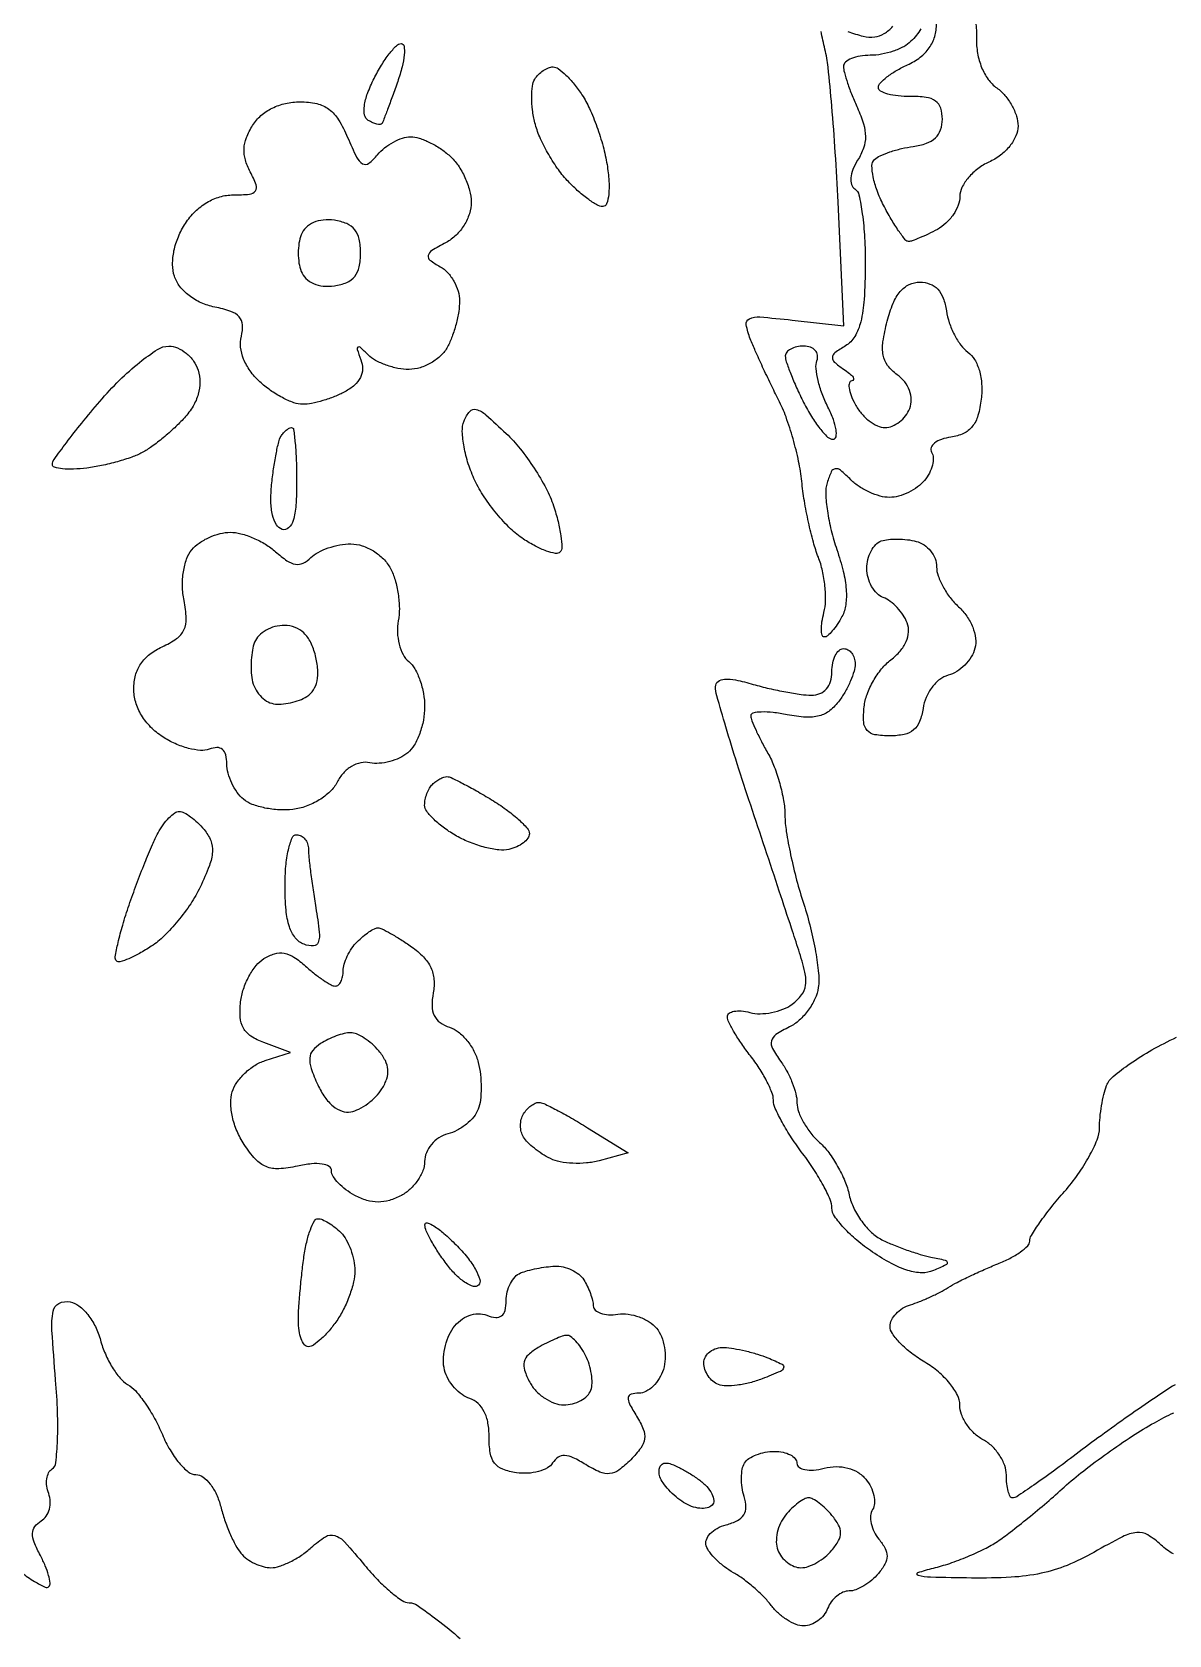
# Model space of a CAD drawing. Extents: x 0 to 102, y 0 to 135.
# Drawn here: x 14.57 to 22.84, y 25.4 to 37.05 of the extents above; entities that cross this region are included whole.
import ezdxf

# ---------------------------------------------------------------- set-up
doc = ezdxf.new("R2010")
doc.units = 0
doc.header["$MEASUREMENT"] = 0

msp = doc.modelspace()

# ---------------------------------------------------------------- linework, layer by layer
for points in [[(21.035579, 37.078699, -0.031128), (21.002732, 37.030961, -0.030136), (20.96388, 36.98712, -0.075503), (20.911, 36.948184, -0.038434), (20.835024, 36.915421, -0.037078), (20.749729, 36.89308, -0.045545), (20.66778, 36.8856, 0.039539), (20.593273, 36.879699, 0.058748), (20.530358, 36.861918, 0.077261), (20.48753, 36.835836, 0.220883), (20.4732, 36.804981, 0.067481), (20.479243, 36.760412, 0.013243), (20.502879, 36.682905, 0.013828), (20.535557, 36.593421, 0.012434), (20.574236, 36.502612, -0.0318), (20.618582, 36.386193, -0.07409), (20.632718, 36.29419, -0.085849), (20.618661, 36.210658, -0.055116), (20.575968, 36.121854, 0.042304), (20.541547, 36.054706, 0.072361), (20.526322, 35.993722, 0.100066), (20.531137, 35.94538, 0.181577), (20.555109, 35.914363, -0.205648), (20.585797, 35.870604, -0.017357), (20.609801, 35.73179, -0.020803), (20.626357, 35.557892, -0.014527), (20.631138, 35.360918, -0.013708), (20.623087, 35.110945, -0.044982), (20.598502, 34.947737, -0.072838), (20.554937, 34.840179, -0.12741), (20.487511, 34.772525, 0.023514), (20.41112, 34.722404, 0.217926), (20.392177, 34.688852, 0.242333), (20.406164, 34.654889, 0.028823), (20.4732, 34.604243, -0.023104), (20.517644, 34.571457, -0.069353), (20.54331, 34.543936, -0.23764), (20.545789, 34.527014, -0.317599), (20.533673, 34.518095, 0.332721), (20.515666, 34.504065, 0.102121), (20.51336, 34.467478, 0.05833), (20.527784, 34.412616, 0.02945), (20.5578, 34.3476, 0.05307), (20.601832, 34.282883, 0.051385), (20.658936, 34.228102, 0.055711), (20.719856, 34.190697, 0.110281), (20.774932, 34.1784, 0.098078), (20.827311, 34.188774, 0.066864), (20.880011, 34.219271, 0.064021), (20.925032, 34.264344, 0.072762), (20.954901, 34.317534, 0.096238), (20.966147, 34.381316, 0.085433), (20.95355, 34.447596, 0.079044), (20.918076, 34.510128, 0.066507), (20.863037, 34.562881, -0.071921), (20.79424, 34.630256, -0.118032), (20.761369, 34.704409, -0.084855), (20.760092, 34.802749, -0.02431), (20.791219, 34.952497, -0.032851), (20.834026, 35.082006, -0.078183), (20.886094, 35.168681, -0.1081), (20.950194, 35.218268, -0.111222), (21.028478, 35.2359, -0.090915), (21.10187, 35.222444, -0.115527), (21.158834, 35.184081, -0.099141), (21.198657, 35.11919, -0.053209), (21.221671, 35.027715, 0.04648), (21.242194, 34.941255, 0.037865), (21.279408, 34.853634, 0.039267), (21.326576, 34.777698, 0.076425), (21.376979, 34.727443, -0.102691), (21.426486, 34.67265, -0.063103), (21.460809, 34.592378, -0.055002), (21.477492, 34.494081, -0.042912), (21.474508, 34.385728, -0.041038), (21.450789, 34.265858, -0.098862), (21.409657, 34.18577, -0.117465), (21.34605, 34.135851, -0.07276), (21.254495, 34.108902, 0.044681), (21.184716, 34.09254, 0.085532), (21.134108, 34.06553, 0.14096), (21.110309, 34.032876, 0.229746), (21.113729, 33.999446, -0.134231), (21.12568, 33.958908, -0.066349), (21.119599, 33.905163, -0.058547), (21.09765, 33.847224, -0.05346), (21.062324, 33.793994, -0.062897), (21.011954, 33.746838, -0.044236), (20.945231, 33.706988, -0.044551), (20.873279, 33.679828, -0.06808), (20.807284, 33.6708, -0.067664), (20.739517, 33.680013, -0.039046), (20.662017, 33.708153, -0.038257), (20.587231, 33.749284, -0.05157), (20.527326, 33.797959, 0.019121), (20.452068, 33.867672, 0.210609), (20.413627, 33.879301, 0.263602), (20.384405, 33.857687, 0.029074), (20.353932, 33.776809, 0.08732), (20.343722, 33.697482, 0.024591), (20.355647, 33.57282, 0.023994), (20.383317, 33.430872, 0.023223), (20.424696, 33.290643, -0.023103), (20.471128, 33.133429, -0.041046), (20.492486, 33.000177, -0.051224), (20.489684, 32.890196, -0.091142), (20.462171, 32.804193, -0.023948), (20.42812, 32.747295, -0.031677), (20.391558, 32.699249, -0.032879), (20.357394, 32.664685, -0.183387), (20.333456, 32.6556, -0.343031), (20.317728, 32.66783, -0.058711), (20.312411, 32.70797, -0.043087), (20.316544, 32.765518, -0.024492), (20.330887, 32.833879, 0.059181), (20.342562, 32.918216, 0.029998), (20.3382, 33.025463, 0.029309), (20.320278, 33.137062, 0.038528), (20.290313, 33.235729, -0.026877), (20.254462, 33.344597, -0.012255), (20.218869, 33.490123, -0.012095), (20.188764, 33.645672, -0.016285), (20.169543, 33.787801, 0.02649), (20.146913, 33.932794, 0.017275), (20.106257, 34.097267, 0.017384), (20.055328, 34.255361, 0.031485), (20.00125, 34.380001, -0.005241), (19.944467, 34.494086, -0.004116), (19.885235, 34.618892, -0.004162), (19.832077, 34.735862, -0.010212), (19.795482, 34.822946, -0.050306), (19.766129, 34.926245, -0.343709), (19.789244, 34.970024, -0.12716), (19.864473, 34.982933, -0.007303), (20.099762, 34.959887), (20.475093, 34.917582), (20.43332, 35.81754, 0.004408), (20.41342, 36.177691, 0.005317), (20.388152, 36.515554, 0.004562), (20.361284, 36.799307, 0.035608), (20.338216, 36.929989, -0.0166), (20.310238, 37.059531, -0.280091)], [(20.504924, 37.058821, 0.032804), (20.61702, 37.024423, 0.086849), (20.700446, 37.019505, 0.109991), (20.768582, 37.043108, 0.074148), (20.831732, 37.096363, -0.025693)], [(21.43427, 37.126091, -0.036673), (21.439928, 37.010177, 0.049115), (21.448055, 36.89998, 0.054161), (21.477601, 36.797224, 0.058569), (21.525508, 36.710605, 0.081849), (21.587978, 36.648153, -0.06235), (21.646987, 36.59357, -0.047893), (21.696897, 36.521253, -0.048991), (21.730896, 36.443131, -0.078302), (21.7422, 36.371389, -0.10436), (21.726947, 36.299106, -0.065626), (21.681876, 36.225095, -0.059879), (21.613818, 36.158688, -0.056555), (21.5307, 36.108807, 0.054991), (21.449811, 36.060605, 0.054906), (21.381328, 35.995909, 0.060164), (21.334666, 35.925297, 0.116462), (21.3192, 35.859797, -0.092228), (21.307131, 35.794923, -0.057595), (21.271131, 35.726267, -0.055246), (21.218145, 35.664418, -0.065253), (21.155562, 35.619577, -0.010662), (21.089559, 35.586043, -0.013128), (21.026571, 35.557726, -0.011563), (20.972895, 35.536714, -0.087723), (20.946234, 35.532, -0.23112), (20.922124, 35.543773, -0.014487), (20.873936, 35.609409, -0.018992), (20.819803, 35.694548, -0.012779), (20.764273, 35.795521, -0.029679), (20.717264, 35.901382, -0.040769), (20.688784, 36.001524, -0.046456), (20.680355, 36.083284, -0.207005), (20.698651, 36.126757, -0.084051), (20.73988, 36.154752, -0.025189), (20.810675, 36.182898, -0.024475), (20.894649, 36.206965, -0.024278), (20.9808, 36.222786, 0.051166), (21.075758, 36.245554, 0.103783), (21.141173, 36.285157, 0.120754), (21.179099, 36.343141, 0.084926), (21.1923, 36.4203, 0.077222), (21.179679, 36.50153, 0.162191), (21.142486, 36.552557, 0.123012), (21.07377, 36.579571, 0.036041), (20.95965, 36.586165, -0.02791), (20.870505, 36.589864, -0.044082), (20.795341, 36.603961, -0.055103), (20.742657, 36.625223, -0.275981), (20.727, 36.651429, -0.193781), (20.740108, 36.683979, -0.035703), (20.789128, 36.728184, -0.033684), (20.857511, 36.774474, -0.025054), (20.9385, 36.816393, 0.054836), (21.030715, 36.871305, 0.077867), (21.096951, 36.939787, 0.082654), (21.136447, 37.021891, 0.070979), (21.15, 37.116883, -0.039948)], [(22.883709, 27.218351, 0.009842), (22.738262, 27.123865, 0.004189), (22.54712, 26.991924, 0.004143), (22.345491, 26.847725, 0.005425), (22.163791, 26.71245, -0.004835), (22.000892, 26.590873, -0.007285), (21.856401, 26.488392, -0.003388), (21.732229, 26.404248, -0.14827), (21.702389, 26.3952, -0.285859), (21.685087, 26.405972, -0.048504), (21.670757, 26.444028, -0.040365), (21.660846, 26.497726, -0.025462), (21.6576, 26.561423, 0.088264), (21.645094, 26.631717, 0.057686), (21.607898, 26.705419, 0.055927), (21.553111, 26.771212, 0.06843), (21.4884, 26.8182, -0.066624), (21.42369, 26.864833, -0.055555), (21.368902, 26.929576, -0.057651), (21.331692, 27.001732, -0.090484), (21.3192, 27.070194, 0.121036), (21.301277, 27.14315, 0.050567), (21.245159, 27.228274, 0.045756), (21.16314, 27.311959, 0.042636), (21.0654, 27.381557, -0.030093), (20.968252, 27.44713, -0.036501), (20.886154, 27.52014, -0.039598), (20.828307, 27.589971, -0.154371), (20.8116, 27.642796, -0.118362), (20.822638, 27.688769, -0.071273), (20.85509, 27.73485, -0.064893), (20.903048, 27.774057, -0.064093), (20.95965, 27.799859, 0.01995), (21.02555, 27.823141, 0.012154), (21.101487, 27.855586, 0.012174), (21.175315, 27.891473, 0.021028), (21.2346, 27.925326, -0.021074), (21.299276, 27.96225, -0.007959), (21.392564, 28.00855, -0.007867), (21.495776, 28.055766, -0.009506), (21.59415, 28.096698, 0.025521), (21.683242, 28.137161, 0.034924), (21.758459, 28.182984, 0.037532), (21.812292, 28.227597, 0.203687), (21.8268, 28.261732, -0.140901), (21.839124, 28.304598, -0.012744), (21.901354, 28.398469, -0.015747), (21.983392, 28.508108, -0.011665), (22.0806, 28.624175, 0.026679), (22.177736, 28.747493, 0.027727), (22.259846, 28.878927, 0.028815), (22.317597, 28.999914, 0.097238), (22.3344, 29.085499, -0.024974), (22.338193, 29.161381, -0.016963), (22.349733, 29.247116, -0.017122), (22.366567, 29.329331, -0.032562), (22.386597, 29.393784, -0.128613), (22.43359, 29.459301, -0.021788), (22.557236, 29.553136, -0.022558), (22.716012, 29.652791, -0.018381), (22.894197, 29.745247, 0.015072)], [(14.496763, 25.851438, 0.023699), (14.59069, 25.788123, 0.020211), (14.667768, 25.745482, 0.323167), (14.695577, 25.749977, 0.232118), (14.704526, 25.776168, 0.034944), (14.69336, 25.832181, 0.033185), (14.66949, 25.901198, 0.023021), (14.63392, 25.975713, -0.026271), (14.588363, 26.072767, -0.102357), (14.5764, 26.13765, -0.157879), (14.593334, 26.186319, -0.092563), (14.639393, 26.228221, 0.105685), (14.675894, 26.263203, 0.081784), (14.699056, 26.31333, 0.077905), (14.705624, 26.370625, 0.081443), (14.694122, 26.426252, -0.058466), (14.680294, 26.480497, -0.06774), (14.680425, 26.533759, -0.078693), (14.693855, 26.577984, -0.142288), (14.719017, 26.605845, 0.234826), (14.746765, 26.650506, 0.013754), (14.757817, 26.814915, 0.018465), (14.758367, 27.018817, 0.012353), (14.744622, 27.251761, -0.00516), (14.718097, 27.612887, -0.061323), (14.726422, 27.752664, -0.234011), (14.769025, 27.809677, -0.166424), (14.849366, 27.820957, -0.118248), (14.914365, 27.791481, -0.059565), (14.978746, 27.727775, -0.053385), (15.033721, 27.641057, -0.049296), (15.070856, 27.542348, 0.037242), (15.105959, 27.441759, 0.034894), (15.156238, 27.345177, 0.036827), (15.213223, 27.265918, 0.091155), (15.268101, 27.22044, -0.086763), (15.32662, 27.172797, -0.027185), (15.396193, 27.083163, -0.026248), (15.464361, 26.972774, -0.026243), (15.520594, 26.855843, 0.033249), (15.576179, 26.744284, 0.042007), (15.642447, 26.650011, 0.047422), (15.709176, 26.584082, 0.172839), (15.764412, 26.5644, -0.161503), (15.815406, 26.547487, -0.067597), (15.867724, 26.496198, -0.057117), (15.913407, 26.421053, -0.046586), (15.94473, 26.332223, 0.021723), (15.973512, 26.235542, 0.018903), (16.011781, 26.137045, 0.019323), (16.053253, 26.050538, 0.05181), (16.09116, 25.993823, 0.062602), (16.13454, 25.953164, 0.044208), (16.191911, 25.918803, 0.04456), (16.25372, 25.895382, 0.068393), (16.310347, 25.8876, 0.082368), (16.372002, 25.897826, 0.033799), (16.450467, 25.930659, 0.03229), (16.531705, 25.978087, 0.035659), (16.603352, 26.034185, -0.041403), (16.706443, 26.113013, -0.225827), (16.774244, 26.12159, -0.130694), (16.846083, 26.0747, -0.011173), (16.990713, 25.906522, 0.020082), (17.084273, 25.80157, 0.025585), (17.179016, 25.713059, 0.025054), (17.263471, 25.648836, 0.153117), (17.315242, 25.633037, -0.156024), (17.374319, 25.614642, -0.010654), (17.517671, 25.509524, -0.014416), (17.685251, 25.373215, -0.010283)], [(22.871924, 25.987794, -0.066548), (22.782465, 26.052548, 0.054772), (22.685477, 26.126281, 0.16362), (22.605136, 26.143927, 0.092209), (22.502924, 26.113198, 0.010903), (22.293636, 25.999473, -0.033499), (22.098447, 25.904563, -0.044704), (21.910044, 25.847053, -0.038189), (21.692659, 25.818506, -0.017034), (21.4038, 25.812679, -0.002982), (21.106366, 25.818586, -0.057558), (21.0151, 25.831523, -0.738147), (21.014221, 25.851838, -0.027266), (21.126731, 25.885141, 0.023905), (21.245249, 25.919359, 0.016479), (21.375956, 25.96883, 0.01665), (21.498794, 26.02488, 0.032327), (21.592031, 26.079011, 0.016754), (21.686056, 26.146726, 0.006157), (21.814334, 26.248347, 0.006095), (21.951851, 26.362882, 0.007278), (22.078531, 26.474261, -0.018328), (22.21714, 26.5908, -0.010517), (22.392129, 26.721477, -0.010497), (22.573763, 26.84558, -0.017189), (22.733206, 26.942031, -0.017533), (22.874369, 27.014555, -0.028191)]]:
    msp.add_lwpolyline(points, format="xyb")
for points in [[(17.257248, 36.9702, -0.378973), (17.278128, 36.95172, -0.053752), (17.279025, 36.889433, -0.039544), (17.263608, 36.800711, -0.021777), (17.231603, 36.69525, -0.002045), (17.193304, 36.587761, -0.00289), (17.15825, 36.492365, -0.001666), (17.127956, 36.41219, -0.040539), (17.11768, 36.390679, -0.252133), (17.105133, 36.382983, -0.067751), (17.081027, 36.384894, -0.051625), (17.050278, 36.395, -0.033227), (17.017088, 36.412582, -0.212557), (16.990847, 36.451076, -0.079993), (16.989525, 36.51776, -0.054529), (17.012402, 36.60781, -0.026258), (17.059956, 36.717153, -0.020968), (17.11349, 36.814068, -0.028913), (17.169983, 36.895868, -0.028725), (17.222292, 36.95555, -0.201074)], [(18.361243, 36.801, -0.160466), (18.399596, 36.788366, -0.032516), (18.455073, 36.7415, -0.031248), (18.51511, 36.675995, -0.024842), (18.571616, 36.598448, -0.039344), (18.626069, 36.499103, -0.019525), (18.679889, 36.365788, -0.019248), (18.725196, 36.22246, -0.026705), (18.753836, 36.090848, -0.02343), (18.767477, 35.971733, -0.042478), (18.765739, 35.87374, -0.057031), (18.750859, 35.806112, -0.320405), (18.722416, 35.7858, -0.134124), (18.680268, 35.797313, -0.025311), (18.613073, 35.841715, -0.025423), (18.537777, 35.903276, -0.020908), (18.463818, 35.97615, -0.036129), (18.391639, 36.065637, -0.024002), (18.321728, 36.177513, -0.024188), (18.264048, 36.293301, -0.04267), (18.229607, 36.394342, -0.029045), (18.212041, 36.488128, -0.030772), (18.20591, 36.581519, -0.032348), (18.210793, 36.661932, -0.107476), (18.228328, 36.711592, -0.05649), (18.255225, 36.745792, -0.049878), (18.290166, 36.774736, -0.052731), (18.327469, 36.79448, -0.095646)], [(16.521434, 36.5472, -0.054332), (16.643567, 36.533889, -0.10642), (16.732117, 36.493369, -0.095441), (16.802162, 36.416547, -0.037758), (16.867614, 36.288808, 0.013585), (16.933319, 36.143705, 0.148789), (16.976343, 36.097316, 0.30535), (17.021554, 36.100263, 0.055119), (17.085389, 36.161908, -0.051883), (17.136823, 36.212223, -0.042472), (17.200951, 36.254774, -0.04413), (17.267434, 36.283887, -0.081312), (17.325547, 36.2934, -0.079785), (17.386738, 36.283573, -0.0343), (17.463534, 36.252271, -0.032833), (17.542422, 36.206971, -0.037184), (17.611289, 36.153388, -0.059225), (17.670514, 36.08544, -0.041636), (17.720554, 35.997102, -0.042021), (17.754698, 35.903029, -0.066141), (17.766, 35.817965, -0.0769), (17.752914, 35.733383, -0.06266), (17.714488, 35.650072, -0.061632), (17.655815, 35.577578, -0.069077), (17.583272, 35.52476, 0.014721), (17.479035, 35.464962, 0.198845), (17.453747, 35.430129, 0.301983), (17.466036, 35.396585, 0.030727), (17.540972, 35.34838, -0.080807), (17.594696, 35.305688, -0.056262), (17.640149, 35.242776, -0.055576), (17.670979, 35.170305, -0.072924), (17.6814, 35.099234, -0.040725), (17.675105, 35.022073, -0.023374), (17.655674, 34.930709, -0.023231), (17.627379, 34.840118, -0.035565), (17.593823, 34.765038, -0.080103), (17.546114, 34.702443, -0.057439), (17.475689, 34.649469, -0.057041), (17.394431, 34.61355, -0.075706), (17.314643, 34.6014, -0.047834), (17.233467, 34.609184, -0.037435), (17.14803, 34.632464, -0.038556), (17.071149, 34.666607, -0.0718), (17.016508, 34.70715, 0.009257), (16.958811, 34.762341, 0.348658), (16.941961, 34.763585, 0.337287), (16.936503, 34.747278, 0.008998), (16.963849, 34.671338, -0.094272), (16.97571, 34.604512, -0.11331), (16.960696, 34.542622, -0.098087), (16.91762, 34.487028, -0.056222), (16.847523, 34.438688, -0.028399), (16.772394, 34.403812, -0.022176), (16.68737, 34.374357, -0.022661), (16.605509, 34.353992, -0.04967), (16.541324, 34.3476, -0.087615), (16.476799, 34.358994, -0.033773), (16.393363, 34.395963, -0.03216), (16.306262, 34.449235, -0.034218), (16.228603, 34.512241, -0.048533), (16.158689, 34.591349, -0.060618), (16.111241, 34.677037, -0.067865), (16.089436, 34.762759, -0.092601), (16.095086, 34.842097, 0.076287), (16.103726, 34.925277, 0.174235), (16.079858, 34.982723, 0.126614), (16.017837, 35.023368, 0.03272), (15.90145, 35.05468, -0.055406), (15.802544, 35.086155, -0.058665), (15.715009, 35.13815, -0.063211), (15.647719, 35.204642, -0.089682), (15.608488, 35.278866, -0.076605), (15.595088, 35.364953, -0.05159), (15.605193, 35.464088, -0.048099), (15.637009, 35.566652, -0.045813), (15.688235, 35.663042, -0.05389), (15.759097, 35.749302, -0.059705), (15.844547, 35.815093, -0.062751), (15.939055, 35.856342, -0.071671), (16.036627, 35.8704, 0.021784), (16.154735, 35.875548, 0.215629), (16.196987, 35.899287, 0.256683), (16.202866, 35.943686, 0.030141), (16.159643, 36.037652, -0.052536), (16.123941, 36.125396, -0.083378), (16.11465, 36.205786, -0.080684), (16.132084, 36.286667, -0.046261), (16.177017, 36.376052, -0.074209), (16.237457, 36.446885, -0.063855), (16.318944, 36.501294, -0.060578), (16.415813, 36.535579, -0.054847)], [(16.771572, 35.685984, 0.059912), (16.690663, 35.687713, 0.078693), (16.619286, 35.669079, 0.089548), (16.564092, 35.63204, 0.10911), (16.529871, 35.580234, 0.055611), (16.514064, 35.519669, 0.036064), (16.508844, 35.4474, 0.036064), (16.514064, 35.375131, 0.055611), (16.529871, 35.314566, 0.10911), (16.564092, 35.26276, 0.089548), (16.619286, 35.225721, 0.078693), (16.690663, 35.207087, 0.059912), (16.771572, 35.208816, 0.063694), (16.860979, 35.233395, 0.125889), (16.919369, 35.27741, 0.117597), (16.951847, 35.346351, 0.051583), (16.9623, 35.4474, 0.051583), (16.951847, 35.548449, 0.117597), (16.919369, 35.61739, 0.125889), (16.860979, 35.661405, 0.063694)], [(15.567281, 34.7706, -0.101307), (15.631424, 34.757469, -0.07155), (15.694444, 34.719117, -0.068288), (15.746808, 34.662326, -0.075436), (15.779824, 34.595337, -0.075441), (15.793435, 34.509213, -0.071349), (15.781359, 34.421178, -0.065397), (15.743381, 34.333651, -0.048932), (15.680722, 34.249101, -0.021104), (15.610402, 34.1777, -0.01555), (15.526927, 34.104526, -0.015773), (15.443523, 34.040184, -0.033551), (15.374445, 33.997022, -0.038075), (15.298724, 33.963634, -0.016472), (15.19361, 33.9304, -0.016188), (15.078946, 33.902229, -0.020666), (14.971648, 33.884118, -0.021171), (14.875364, 33.876055, -0.035653), (14.794365, 33.87849, -0.041813), (14.736221, 33.889366, -0.340247), (14.720946, 33.909611, -0.154553), (14.7329, 33.946146, -0.005371), (14.82251, 34.068115, -0.009569), (14.93391, 34.210616, -0.006492), (15.065929, 34.36875, -0.020773), (15.209304, 34.522605, -0.025862), (15.355281, 34.652557, -0.025634), (15.485753, 34.746574, -0.144278)], [(20.18415, 34.7706, 0.051484), (20.132897, 34.765309, 0.071407), (20.089548, 34.749567, 0.091444), (20.060411, 34.726327, 0.180714), (20.0502, 34.698998, 0.083294), (20.057276, 34.656817, 0.01058), (20.089297, 34.570057, 0.012163), (20.132333, 34.467998, 0.009842), (20.183296, 34.360598, 0.022542), (20.240155, 34.258425, 0.030605), (20.300965, 34.172172, 0.031234), (20.357736, 34.109712, 0.195076), (20.396969, 34.0938, 0.360536), (20.418629, 34.111752, 0.086194), (20.41937, 34.162141, 0.051367), (20.399418, 34.237177, 0.026262), (20.36008, 34.32645, -0.028391), (20.317904, 34.42328, -0.030674), (20.288207, 34.521823, -0.03222), (20.273574, 34.608658, -0.111798), (20.280358, 34.66485, 0.125051), (20.284152, 34.705098, 0.146886), (20.267665, 34.739536, 0.126881), (20.232462, 34.76261, 0.082131)], [(18.020344, 34.135579, -0.034017), (18.122776, 34.023127, -0.022951), (18.224346, 33.882319, -0.023165), (18.310383, 33.736378, -0.041922), (18.364676, 33.608877, -0.018698), (18.397555, 33.495128, -0.026325), (18.417634, 33.391482, -0.024897), (18.425116, 33.30757, -0.209106), (18.411572, 33.272972, -0.247746), (18.379568, 33.263083, -0.038903), (18.313721, 33.280867, -0.035576), (18.232811, 33.316291, -0.024064), (18.145997, 33.367381, -0.048966), (18.052881, 33.442356, -0.025985), (17.952579, 33.551526, -0.025601), (17.860751, 33.674876, -0.03596), (17.792955, 33.794151, -0.032946), (17.745268, 33.913854, -0.033268), (17.713902, 34.038398, -0.035226), (17.701594, 34.150055, -0.101792), (17.714198, 34.226444, -0.084744), (17.755447, 34.295966, -0.296981), (17.803028, 34.310105, -0.109376), (17.872846, 34.271381, -0.009923)], [(16.459693, 34.1784, -0.376482), (16.474574, 34.165344, -0.00865), (16.486041, 34.064498, -0.014956), (16.494316, 33.93932, -0.009026), (16.497, 33.79065, -0.015288), (16.491554, 33.612581, -0.057654), (16.472008, 33.502883, -0.132479), (16.43829, 33.448491, -0.275345), (16.39125, 33.438215, -0.182164), (16.349364, 33.472273, -0.074358), (16.321761, 33.541526, -0.054241), (16.309647, 33.639941, -0.028987), (16.315027, 33.762515, -0.010174), (16.329183, 33.877812, -0.012325), (16.347311, 33.985249, -0.010968), (16.366663, 34.074403, -0.078784), (16.383469, 34.11495, -0.039206), (16.401117, 34.139228, -0.042446), (16.421913, 34.159762, -0.046611), (16.442641, 34.173974, -0.127659)], [(16.014247, 33.417, -0.065454), (16.09199, 33.406779, -0.036118), (16.182695, 33.37534, -0.03532), (16.271569, 33.32947, -0.047158), (16.344288, 33.275179, 0.032158), (16.426355, 33.209991, 0.111298), (16.488844, 33.184647, 0.155089), (16.544008, 33.192653, 0.083583), (16.600519, 33.232879, -0.075759), (16.652415, 33.271049, -0.038405), (16.727089, 33.303166, -0.037034), (16.810981, 33.325067, -0.045363), (16.891643, 33.3324, -0.07927), (16.973296, 33.319373, -0.060092), (17.055622, 33.280971, -0.059254), (17.127621, 33.223357, -0.071663), (17.178874, 33.15372, -0.052425), (17.212708, 33.070616, -0.033206), (17.235096, 32.968341, -0.033164), (17.243777, 32.863747, -0.051392), (17.235985, 32.773557, 0.057831), (17.229801, 32.689402, 0.05257), (17.242583, 32.603208, 0.056), (17.271291, 32.527888, 0.100849), (17.312534, 32.476578, -0.093059), (17.356689, 32.423349, -0.04254), (17.393799, 32.340666, -0.040166), (17.419096, 32.24424, -0.044096), (17.4276, 32.148, -0.046827), (17.418522, 32.051283, -0.041086), (17.391517, 31.953439, -0.043251), (17.351876, 31.868771, -0.088669), (17.304764, 31.812973, -0.06446), (17.246561, 31.776159, -0.04489), (17.173328, 31.749798, -0.045093), (17.097062, 31.737046, -0.06773), (17.029814, 31.741066, 0.100858), (16.963001, 31.74066, 0.081854), (16.896091, 31.714673, 0.075506), (16.836512, 31.666046, 0.066897), (16.79114, 31.600002, -0.085091), (16.740492, 31.53171, -0.052867), (16.661309, 31.470603, -0.050653), (16.566429, 31.424724, -0.058587), (16.468774, 31.401637, -0.042593), (16.369552, 31.398662, -0.037113), (16.266462, 31.412072, -0.038894), (16.174677, 31.438594, -0.083614), (16.111184, 31.475446, -0.064722), (16.064564, 31.525609, -0.044381), (16.025174, 31.592707, -0.04447), (15.998336, 31.665493, -0.066189), (15.9894, 31.732704, 0.058049), (15.981727, 31.798575, 0.161319), (15.957605, 31.837757, 0.186894), (15.917621, 31.851434, 0.081795), (15.861847, 31.839943, -0.112597), (15.798074, 31.830816, -0.043942), (15.709826, 31.845957, -0.040656), (15.613549, 31.879907, -0.039961), (15.523447, 31.929148, -0.052495), (15.435523, 32.00097, -0.05961), (15.368672, 32.08677, -0.063135), (15.326856, 32.181244, -0.072779), (15.3126, 32.278664, -0.065816), (15.325657, 32.377425, -0.08331), (15.363912, 32.461032, -0.080439), (15.428626, 32.529682, -0.056773), (15.519673, 32.584376, 0.044894), (15.624561, 32.644049, 0.131518), (15.67783, 32.707, 0.123119), (15.694447, 32.790807, 0.03705), (15.67834, 32.920752, -0.043849), (15.666825, 33.025241, -0.043914), (15.673719, 33.130085, -0.047313), (15.697172, 33.222711, -0.087769), (15.735426, 33.28989, -0.068165), (15.788517, 33.338558, -0.044554), (15.860845, 33.379661, -0.044228), (15.940144, 33.407653, -0.062817)], [(21.00195, 33.351064, -0.086329), (21.058519, 33.325394, -0.074301), (21.10651, 33.280993, -0.075398), (21.138855, 33.225202, -0.093998), (21.15, 33.166445, 0.085284), (21.161414, 33.100016, 0.040623), (21.197007, 33.020636, 0.038713), (21.248789, 32.941616, 0.044465), (21.310023, 32.875405, -0.057941), (21.369579, 32.80743, -0.056925), (21.412366, 32.727213, -0.061131), (21.433541, 32.6457, -0.097263), (21.429101, 32.574015, -0.075689), (21.402004, 32.511132, -0.055807), (21.354885, 32.45159, -0.055986), (21.295972, 32.404145, -0.077746), (21.233946, 32.377116, 0.102519), (21.172858, 32.346842, 0.064365), (21.116716, 32.289843, 0.060677), (21.073746, 32.216177, 0.066674), (21.051418, 32.136645, -0.057607), (21.026487, 32.041255, -0.126825), (20.982832, 31.980496, -0.122571), (20.914139, 31.947183, -0.05195), (20.8116, 31.9365, -0.039952), (20.701251, 31.945331, -0.17265), (20.644472, 31.976472, -0.17155), (20.619928, 32.036621, -0.039338), (20.623383, 32.148, -0.061516), (20.64482, 32.238526, -0.040473), (20.690114, 32.33567, -0.040412), (20.750604, 32.424471, -0.060365), (20.817859, 32.489877, 0.051685), (20.885346, 32.553271, 0.074757), (20.929025, 32.622303, 0.087672), (20.946122, 32.692169, 0.108299), (20.936086, 32.758286, 0.055845), (20.906955, 32.814516, 0.041371), (20.863322, 32.869338, 0.042169), (20.812721, 32.914764, 0.070332), (20.762759, 32.942504, -0.105359), (20.716729, 32.972422, -0.066623), (20.677755, 33.023534, -0.06249), (20.651385, 33.087038, -0.067294), (20.6424, 33.153495, -0.059791), (20.650281, 33.219164, -0.061755), (20.673464, 33.28034, -0.068473), (20.707696, 33.328056, -0.122402), (20.74815, 33.353881, -0.056791), (20.799219, 33.364825, -0.027192), (20.866326, 33.36773, -0.026542), (20.937514, 33.363156, -0.034144)], [(16.408133, 32.7402, 0.066067), (16.339551, 32.731098, 0.062093), (16.274151, 32.704375, 0.066506), (16.221638, 32.664887, 0.10711), (16.19109, 32.618242, 0.049086), (16.175236, 32.560579, 0.026593), (16.166638, 32.487453, 0.026234), (16.165769, 32.411387, 0.037321), (16.173567, 32.344263, 0.07097), (16.194167, 32.284501, 0.063738), (16.231235, 32.230432, 0.067068), (16.278438, 32.189974, 0.100735), (16.328772, 32.170228, 0.060586), (16.385532, 32.16727, 0.036823), (16.452136, 32.176832, 0.036449), (16.517805, 32.196361, 0.052507), (16.5719, 32.223626, 0.107104), (16.61898, 32.270682, 0.091829), (16.645607, 32.335627, 0.073045), (16.650613, 32.418782, 0.040071), (16.633739, 32.51962, 0.050541), (16.598953, 32.615841, 0.087412), (16.549507, 32.684769, 0.102078), (16.485554, 32.725822, 0.092067)], [(20.4732, 32.571, -0.129981), (20.505463, 32.562469, -0.100678), (20.532949, 32.538473, -0.08866), (20.551434, 32.502577, -0.074813), (20.5578, 32.46027, -0.07324), (20.549945, 32.406929, -0.027973), (20.524252, 32.336187, -0.026976), (20.487306, 32.261285, -0.029808), (20.443596, 32.193355, -0.067257), (20.374204, 32.121172, -0.102066), (20.296743, 32.08208, -0.083072), (20.198481, 32.072401, -0.032465), (20.062896, 32.090471, 0.020716), (19.960915, 32.106507, 0.036274), (19.875564, 32.110096, 0.044807), (19.815079, 32.1028, 0.367875), (19.799398, 32.082435, 0.083219), (19.807132, 32.046998, 0.011333), (19.837031, 31.976989, 0.012783), (19.876787, 31.895074, 0.010476), (19.9233, 31.8096, -0.038494), (19.969851, 31.711322, -0.024104), (20.009569, 31.590344, -0.024147), (20.037323, 31.466658, -0.039984), (20.047202, 31.360196, 0.036247), (20.057367, 31.240987, 0.012724), (20.088649, 31.071935, 0.012557), (20.13261, 30.887123, 0.014369), (20.184086, 30.712958, -0.018149), (20.233266, 30.541816, -0.017691), (20.270379, 30.366102, -0.017903), (20.291939, 30.209674, -0.060897), (20.289836, 30.10698, -0.072311), (20.265713, 30.025094, -0.050028), (20.216746, 29.941679, -0.049866), (20.151933, 29.869322, -0.070087), (20.080528, 29.820392, 0.028947), (19.981926, 29.764109, 0.188842), (19.949347, 29.718566, 0.192014), (19.956648, 29.663472, 0.030062), (20.017078, 29.569455, -0.035792), (20.062142, 29.497547, -0.028847), (20.100219, 29.414652, -0.02971), (20.126485, 29.333635, -0.063612), (20.1348, 29.268542, 0.089816), (20.146434, 29.2043, 0.039861), (20.183094, 29.12602, 0.037773), (20.236296, 29.047104, 0.041662), (20.299205, 28.97984, -0.050371), (20.365915, 28.905979, -0.029964), (20.430342, 28.806345, -0.029762), (20.483194, 28.698203, -0.04475), (20.514764, 28.598151, 0.059075), (20.548079, 28.50221, 0.044617), (20.605615, 28.406531, 0.045573), (20.677128, 28.325266, 0.074581), (20.752209, 28.272884, 0.01783), (20.835871, 28.235058, 0.012129), (20.93348, 28.197793, 0.012235), (21.029553, 28.166383, 0.02392), (21.1077, 28.146954, -0.007626), (21.211527, 28.124704, -0.295737), (21.227243, 28.108475, -0.34224), (21.217794, 28.089651, -0.009012), (21.127116, 28.048276, -0.111692), (21.043067, 28.032322, -0.065211), (20.941442, 28.049256, -0.049883), (20.821966, 28.099072, -0.02579), (20.683544, 28.183233, -0.02548), (20.571032, 28.268553, -0.03145), (20.475886, 28.359462, -0.032863), (20.407919, 28.443582, -0.153443), (20.389178, 28.502215, 0.100922), (20.375991, 28.565316, 0.021073), (20.326642, 28.667652, 0.021311), (20.258106, 28.783537, 0.018728), (20.1771, 28.89842, -0.017302), (20.095994, 29.012751, -0.020088), (20.027176, 29.126979, -0.019537), (19.977135, 29.227224, -0.102112), (19.963719, 29.287105, 0.091201), (19.952294, 29.34382, 0.024356), (19.913793, 29.427906, 0.023849), (19.859861, 29.520851, 0.022587), (19.7964, 29.61, -0.014939), (19.73292, 29.696351, -0.018227), (19.679007, 29.780909, -0.016958), (19.6392, 29.854256, -0.109856), (19.629081, 29.894817, -0.251498), (19.64143, 29.919301, -0.107593), (19.6763, 29.933902, -0.069817), (19.72927, 29.936168, -0.039805), (19.792468, 29.924915, 0.067522), (19.866124, 29.915964, 0.045053), (19.950765, 29.924794, 0.044872), (20.032945, 29.948752, 0.064593), (20.099272, 29.98519, 0.069867), (20.168371, 30.052312, 0.135353), (20.197522, 30.122959, 0.089266), (20.192183, 30.218563, 0.01947), (20.147553, 30.378092, 0.001607), (20.095679, 30.537321, 0.000364), (20.006536, 30.807334, 0.000377), (19.903239, 31.118665, 0.000366), (19.798449, 31.432938, -0.003496), (19.70043, 31.73315, -0.004957), (19.617756, 32.001671, -0.002891), (19.551731, 32.228727, -0.069411), (19.5426, 32.294182, -0.231634), (19.560958, 32.331684, -0.150633), (19.606951, 32.349064, -0.067614), (19.689056, 32.343081, -0.017887), (19.816991, 32.311294, 0.012554), (19.932944, 32.281168, 0.011288), (20.054434, 32.255716, 0.011395), (20.164432, 32.237836, 0.034604), (20.239991, 32.2326, 0.094994), (20.301478, 32.244388, 0.118363), (20.348874, 32.277831, 0.109058), (20.378485, 32.331593, 0.071667), (20.3886, 32.4018, -0.048028), (20.394834, 32.466554, -0.068025), (20.413451, 32.521298, -0.088204), (20.440893, 32.558185, -0.191087)], [(17.58975, 31.640084, -0.111254), (17.620918, 31.632852, -0.007066), (17.70537, 31.590616, -0.010095), (17.805134, 31.536366, -0.007321), (17.91405, 31.472127, -0.019644), (18.019349, 31.402109, -0.026598), (18.108233, 31.330337, -0.025701), (18.173377, 31.265395, -0.185989), (18.189, 31.224847, -0.160418), (18.178142, 31.191874, -0.070247), (18.14551, 31.158657, -0.05916), (18.09759, 31.130203, -0.048258), (18.04095, 31.111357, -0.085374), (17.967914, 31.107377, -0.033185), (17.868049, 31.125781, -0.031658), (17.760199, 31.160553, -0.034006), (17.66025, 31.207994, -0.028682), (17.57119, 31.264891, -0.03575), (17.495941, 31.327927, -0.038626), (17.4427, 31.388046, -0.163325), (17.4276, 31.43304, -0.051244), (17.431745, 31.473382, -0.038207), (17.444167, 31.516391, -0.039029), (17.462386, 31.555538, -0.068057), (17.484, 31.584, -0.039106), (17.509224, 31.605559, -0.035372), (17.538329, 31.62374, -0.037195), (17.566829, 31.636238, -0.086546)], [(15.643618, 31.3866, -0.123129), (15.678305, 31.377927, -0.03478), (15.725876, 31.348129, -0.032799), (15.776725, 31.30576, -0.029461), (15.823572, 31.255637, -0.076056), (15.871987, 31.175034, -0.114814), (15.885016, 31.09453, -0.075542), (15.862462, 30.993176, -0.018804), (15.794975, 30.836777, -0.035576), (15.726511, 30.716113, -0.025546), (15.634129, 30.591592, -0.025952), (15.533438, 30.481598, -0.049439), (15.440203, 30.406381, -0.017943), (15.35426, 30.354378, -0.027533), (15.276056, 30.31629, -0.026085), (15.212454, 30.29336, -0.276556), (15.186806, 30.299794, -0.245246), (15.17768, 30.328844, -0.011292), (15.198856, 30.433749, -0.016593), (15.23205, 30.561114, -0.010915), (15.278257, 30.705381, -0.006345), (15.333135, 30.858337, -0.00606), (15.392696, 31.012222, -0.00602), (15.448564, 31.146813, -0.02148), (15.488987, 31.230828, -0.032958), (15.52614, 31.290448, -0.039657), (15.568798, 31.340842, -0.043805), (15.61055, 31.376117, -0.154708)], [(16.497, 31.2174, -0.12383), (16.529339, 31.209266, -0.099804), (16.557022, 31.186336, -0.089838), (16.575794, 31.152047, -0.078383), (16.582531, 31.11165, 0.02454), (16.586002, 31.051736, 0.004676), (16.598673, 30.943273, 0.004978), (16.615927, 30.816816, 0.004558), (16.636176, 30.686952, -0.01081), (16.661619, 30.5092, -0.108363), (16.65452, 30.434957, -0.320357), (16.619585, 30.408973, -0.09677), (16.550645, 30.421053, -0.134988), (16.487388, 30.467637, -0.088476), (16.444436, 30.547933, -0.057684), (16.419816, 30.669728, -0.021057), (16.4124, 30.845751, -0.021461), (16.418517, 30.988194, -0.034511), (16.437251, 31.108228, -0.038313), (16.464156, 31.19508, -0.307639)], [(17.087296, 30.5406, -0.116564), (17.116227, 30.533762, -0.0117), (17.17935, 30.500291, -0.014187), (17.253467, 30.45593, -0.010827), (17.332065, 30.403377, -0.047494), (17.419063, 30.329214, -0.083057), (17.472718, 30.251492, -0.090588), (17.495395, 30.165485, -0.066598), (17.489877, 30.066842, 0.049463), (17.481367, 29.972575, 0.109491), (17.497523, 29.902601, 0.126661), (17.539587, 29.852357, 0.07878), (17.608691, 29.817726, -0.091933), (17.672555, 29.783606, -0.053096), (17.734676, 29.722136, -0.050634), (17.785842, 29.644617, -0.059147), (17.817227, 29.562251, -0.033959), (17.833178, 29.473592, -0.027707), (17.838453, 29.377303, -0.028543), (17.83328, 29.28782, -0.062981), (17.816997, 29.221457, -0.081867), (17.784805, 29.166486, -0.048873), (17.7308, 29.113063, -0.047354), (17.664781, 29.069081, -0.059385), (17.596373, 29.042201, 0.081075), (17.531881, 29.013588, 0.073058), (17.477177, 28.965101, 0.075687), (17.440302, 28.904771, 0.099713), (17.4276, 28.84171, -0.092958), (17.415126, 28.775197, -0.057565), (17.377898, 28.704683, -0.055112), (17.32311, 28.641056, -0.064691), (17.2584, 28.5948, -0.049536), (17.171026, 28.558638, -0.073486), (17.0892, 28.546547, -0.073486), (17.007374, 28.558638, -0.049536), (16.92, 28.5948, -0.037513), (16.855253, 28.635972, -0.042995), (16.800503, 28.684705, -0.04783), (16.762509, 28.733461, -0.142546), (16.7508, 28.773698, 0.262434), (16.732771, 28.805682, 0.102557), (16.683273, 28.823181, 0.060946), (16.604849, 28.824253, 0.027039), (16.502555, 28.80752, -0.039057), (16.367705, 28.788774, -0.112411), (16.275093, 28.804084, -0.112305), (16.198189, 28.857992, -0.038944), (16.114839, 28.965856, -0.044915), (16.063386, 29.062258, -0.044885), (16.029961, 29.166321, -0.048211), (16.017499, 29.265718, -0.084127), (16.029012, 29.34773, -0.075973), (16.063113, 29.416734, -0.049449), (16.121133, 29.484311, -0.048691), (16.192678, 29.540437, -0.065236), (16.267288, 29.575345), (16.451921, 29.633946), (16.257281, 29.705948, -0.056491), (16.164809, 29.752592, -0.119588), (16.110281, 29.810806, -0.112397), (16.08655, 29.890095, -0.046478), (16.08947, 30.002692, -0.051309), (16.110311, 30.095304, -0.042962), (16.150454, 30.187729, -0.044846), (16.202612, 30.266435, -0.084353), (16.259398, 30.317011, -0.066854), (16.336638, 30.352042, -0.11848), (16.406078, 30.355965, -0.100403), (16.477512, 30.327469, -0.038984), (16.562159, 30.262094, 0.016306), (16.627453, 30.206767, 0.020435), (16.691603, 30.160045, 0.019073), (16.747469, 30.125757, 0.128789), (16.778611, 30.1176, 0.186067), (16.800292, 30.125957, 0.089815), (16.818718, 30.149907, 0.069652), (16.83121, 30.185494, 0.049662), (16.8354, 30.22758, -0.073375), (16.842699, 30.277049, -0.038655), (16.865221, 30.335075, -0.037433), (16.898065, 30.392126, -0.047088), (16.93692, 30.43908, -0.022056), (16.979371, 30.477943, -0.025847), (17.02297, 30.510778, -0.026117), (17.062069, 30.534301, -0.122959)], [(16.888491, 29.777905, 0.058112), (16.84331, 29.772013, 0.025206), (16.785257, 29.754299, 0.02453), (16.724752, 29.72903, 0.029871), (16.67101, 29.699363, 0.079489), (16.614166, 29.649229, 0.156838), (16.592164, 29.593861, 0.101445), (16.602339, 29.519001, 0.022564), (16.650791, 29.398535, 0.045808), (16.701723, 29.309389, 0.068649), (16.762589, 29.243754, 0.085203), (16.827506, 29.206928, 0.135919), (16.890713, 29.202126, 0.070302), (16.95005, 29.222764, 0.040722), (17.014286, 29.262724, 0.039823), (17.073395, 29.314306, 0.052979), (17.117526, 29.370259, 0.058414), (17.152442, 29.44342, 0.102865), (17.160666, 29.509628, 0.100091), (17.141839, 29.574865, 0.053112), (17.095085, 29.645209, 0.038531), (17.045488, 29.696383, 0.038289), (16.988527, 29.739459, 0.041007), (16.932909, 29.769052, 0.105536)], [(18.257443, 29.271284, -0.110656), (18.293737, 29.262945, -0.008141), (18.385708, 29.217089, -0.011018), (18.494323, 29.157634, -0.008122), (18.612, 29.087236), (18.9081, 28.903505), (18.6966, 28.847035, -0.042154), (18.605101, 28.830701, -0.033887), (18.505122, 28.828236, -0.035006), (18.411843, 28.838829, -0.070407), (18.341762, 28.862337, -0.028239), (18.283071, 28.895995, -0.024123), (18.225253, 28.937744, -0.024834), (18.176337, 28.980932, -0.061146), (18.146419, 29.018255, -0.079844), (18.130415, 29.056724, -0.059204), (18.12505, 29.102534, -0.059131), (18.130569, 29.14839, -0.079079), (18.1467, 29.187, -0.045744), (18.171032, 29.219341, -0.045988), (18.200799, 29.246656, -0.050087), (18.231284, 29.265366, -0.114441)], [(16.653113, 28.4256, -0.106375), (16.684484, 28.418849, -0.03168), (16.728027, 28.395778, -0.030206), (16.774923, 28.362934, -0.028514), (16.81848, 28.32408, -0.069803), (16.857392, 28.272469, -0.038936), (16.890178, 28.200753, -0.037973), (16.912533, 28.121545, -0.04983), (16.92, 28.046804, -0.057798), (16.910626, 27.965978, -0.029111), (16.881314, 27.867444, -0.028458), (16.838726, 27.767895, -0.037484), (16.788303, 27.683024, -0.024594), (16.732414, 27.611041, -0.03056), (16.673394, 27.550232, -0.031663), (16.619146, 27.506728, -0.154362), (16.582061, 27.495, -0.231396), (16.553655, 27.508889, -0.07441), (16.53, 27.550915, -0.056411), (16.514194, 27.612452, -0.037322), (16.509513, 27.68535, -0.013501), (16.512973, 27.777578, -0.005781), (16.522345, 27.900551, -0.005715), (16.535353, 28.031451, -0.007496), (16.550389, 28.15065, -0.021409), (16.569917, 28.256004, -0.032878), (16.596602, 28.344833, -0.034763), (16.62601, 28.409459, -0.275211)], [(17.655764, 28.235891, -0.02684), (17.738494, 28.143767, -0.042321), (17.797884, 28.05573, -0.051867), (17.829064, 27.983047, -0.278643), (17.819178, 27.942978, -0.271783), (17.782624, 27.933463, -0.07396), (17.725998, 27.959005, -0.053485), (17.659487, 28.012599, -0.032643), (17.592895, 28.088464, -0.016853), (17.530917, 28.175017, -0.019715), (17.47826, 28.26123, -0.019052), (17.439822, 28.336754, -0.102844), (17.429481, 28.381377, -0.506839), (17.44686, 28.394736, -0.072257), (17.495176, 28.372745, -0.03685), (17.568227, 28.317778, -0.016668)], [(18.374357, 28.080521, -0.067668), (18.43406, 28.075225, -0.05426), (18.495116, 28.054174, -0.055775), (18.548309, 28.021424, -0.085649), (18.584562, 27.98145, -0.029906), (18.610431, 27.934757, -0.024173), (18.632637, 27.881913, -0.024803), (18.648378, 27.831005, -0.056065), (18.653931, 27.7911, 0.21154), (18.668359, 27.760703, 0.096573), (18.707338, 27.738482, 0.070156), (18.764896, 27.727681, 0.045559), (18.832625, 27.730774, -0.068747), (18.907879, 27.73073, -0.052384), (18.987967, 27.710915, -0.053251), (19.060616, 27.675498, -0.079683), (19.113638, 27.629083, -0.080068), (19.149601, 27.568116, -0.052304), (19.171317, 27.489226, -0.05128), (19.176486, 27.40547, -0.066723), (19.163189, 27.32986, -0.059718), (19.133075, 27.26361, -0.062555), (19.088539, 27.207495, -0.069718), (19.036996, 27.169457, -0.124783), (18.986282, 27.1566, 0.066499), (18.928353, 27.148861, 0.310333), (18.907707, 27.124517, 0.149279), (18.916554, 27.079682, 0.016767), (18.969179, 26.988768, -0.04208), (19.017497, 26.894614, -0.132082), (19.02645, 26.824713, -0.126259), (18.999248, 26.757863, -0.036956), (18.926229, 26.673171, -0.035843), (18.839411, 26.597982, -0.133996), (18.772861, 26.571734, -0.132753), (18.701843, 26.582808, -0.034915), (18.599294, 26.637301, 0.027036), (18.508501, 26.687397, 0.100324), (18.445487, 26.703497, 0.161231), (18.397988, 26.690375, 0.107403), (18.358445, 26.649396, -0.130422), (18.320207, 26.613209, -0.058691), (18.255566, 26.5873, -0.052425), (18.17665, 26.574628, -0.048769), (18.094833, 26.578148, -0.056525), (17.995185, 26.603953, -0.139471), (17.935308, 26.648858, -0.125298), (17.904291, 26.722042, -0.041497), (17.896231, 26.839304, 0.047082), (17.888208, 26.93967, 0.072601), (17.860965, 27.022207, 0.087665), (17.816369, 27.082273, 0.112961), (17.757316, 27.117056, -0.081495), (17.699745, 27.146298, -0.052813), (17.644373, 27.196666, -0.051637), (17.599374, 27.259174, -0.066348), (17.572583, 27.32467, -0.069733), (17.564061, 27.397468, -0.045129), (17.573632, 27.481881, -0.044682), (17.598478, 27.56442, -0.062497), (17.635815, 27.631714, -0.066968), (17.688337, 27.686412, -0.079026), (17.750752, 27.721672, -0.085227), (17.816966, 27.734163, -0.096), (17.880666, 27.722901, 0.064513), (17.944655, 27.707407, 0.19238), (17.98728, 27.719269, 0.17768), (18.012132, 27.758248, 0.054027), (18.0198, 27.829005, -0.061167), (18.027679, 27.893172, -0.059465), (18.050864, 27.954183, -0.064562), (18.085088, 28.003057, -0.112328), (18.12555, 28.031171, -0.031342), (18.176263, 28.048026, -0.0156), (18.242259, 28.063269, -0.01542), (18.311858, 28.074856, -0.021872)], [(18.460973, 27.577027, 0.074363), (18.428434, 27.570737, 0.015874), (18.37461, 27.549788, 0.016264), (18.313221, 27.521229, 0.014848), (18.251891, 27.487911, 0.053214), (18.18229, 27.43677, 0.149748), (18.151901, 27.385319, 0.139212), (18.154414, 27.32318, 0.043608), (18.191417, 27.236683, 0.067418), (18.236957, 27.1737, 0.055723), (18.30042, 27.120376, 0.057672), (18.37131, 27.084165, 0.089498), (18.438727, 27.072, 0.061667), (18.502415, 27.079885, 0.061604), (18.562281, 27.103064, 0.067465), (18.609512, 27.137298, 0.116675), (18.635818, 27.17775, 0.083996), (18.644946, 27.22887, 0.039666), (18.64023, 27.295926, 0.037846), (18.623931, 27.367092, 0.043585), (18.597592, 27.43155, 0.030737), (18.564001, 27.488036, 0.039034), (18.52605, 27.535355, 0.043257), (18.489336, 27.568233, 0.173301)], [(19.60605, 27.489054, -0.032242), (19.674867, 27.481829, -0.016306), (19.760313, 27.464359, -0.016125), (19.847709, 27.440498, -0.023087), (19.9233, 27.413338, -0.013956), (20.026255, 27.367482, -0.363628), (20.037937, 27.341762, -0.228625), (20.015004, 27.315653, -0.007297), (19.881, 27.2612, -0.030019), (19.792264, 27.232643, -0.029834), (19.700564, 27.214847, -0.031246), (19.6188, 27.209151, -0.092928), (19.56375, 27.219068, -0.088052), (19.523323, 27.243257, -0.066687), (19.489064, 27.282102, -0.065954), (19.465907, 27.329092, -0.081718), (19.458, 27.377151, -0.126588), (19.469442, 27.421622, -0.105361), (19.50149, 27.458635, -0.093776), (19.549495, 27.482433, -0.078501)], [(19.970593, 26.7336, -0.050529), (20.033426, 26.727234, -0.070495), (20.086564, 26.708275, -0.090612), (20.122302, 26.680298, -0.183487), (20.1348, 26.647388, 0.246311), (20.150128, 26.618161, 0.105253), (20.192081, 26.600668, 0.068947), (20.255465, 26.597646, 0.038987), (20.331428, 26.610527, -0.056164), (20.420839, 26.622552, -0.069385), (20.504255, 26.612743, -0.074678), (20.576885, 26.581633, -0.081254), (20.634811, 26.531244, -0.057203), (20.671401, 26.475205, -0.060522), (20.693502, 26.413369, -0.067734), (20.698573, 26.35531, -0.127032), (20.6847, 26.3106, 0.122613), (20.670522, 26.266273, 0.068447), (20.674572, 26.209428, 0.061705), (20.695219, 26.149357, 0.059674), (20.730076, 26.095394, -0.049485), (20.775561, 26.02802, -0.127494), (20.789488, 25.971435, -0.124578), (20.774299, 25.914379, -0.0462), (20.727, 25.8453, -0.044747), (20.678759, 25.796745, -0.040397), (20.621044, 25.755677, -0.042726), (20.562941, 25.727445, -0.091984), (20.514192, 25.7184, 0.104374), (20.469463, 25.70896, 0.066679), (20.423973, 25.681123, 0.062708), (20.384649, 25.640016, 0.067998), (20.358006, 25.5915, -0.078247), (20.330064, 25.542989, -0.065195), (20.286967, 25.501877, -0.066718), (20.235885, 25.474078, -0.091542), (20.184552, 25.4646, -0.094259), (20.128682, 25.475227, -0.045837), (20.063591, 25.50809, -0.043247), (19.999977, 25.556007, -0.047995), (19.94796, 25.61265, 0.032517), (19.893345, 25.675941, 0.019622), (19.821132, 25.743837, 0.019616), (19.743752, 25.805917, 0.032279), (19.673248, 25.851344, -0.035659), (19.608328, 25.893796, -0.032467), (19.547906, 25.946292, -0.034012), (19.500117, 26.000497, -0.083398), (19.475272, 26.047283, -0.169597), (19.475896, 26.091077, -0.10319), (19.503502, 26.135513, -0.0808), (19.554224, 26.173913, -0.057807), (19.620659, 26.199777, 0.053015), (19.701874, 26.230505, 0.135093), (19.748142, 26.27243, 0.1494), (19.763805, 26.329153, 0.070153), (19.751012, 26.40493, -0.041124), (19.735726, 26.471676, -0.038444), (19.731102, 26.54156, -0.040804), (19.736913, 26.604323, -0.095206), (19.753632, 26.648243, -0.110683), (19.785634, 26.68098, -0.050409), (19.839125, 26.708526, -0.046495), (19.903867, 26.727276, -0.047279)], [(19.18098, 26.649, -0.094418), (19.220498, 26.64147, -0.021943), (19.282489, 26.613755, -0.021879), (19.352189, 26.574944, -0.019892), (19.420547, 26.529017, -0.044751), (19.478456, 26.478144, -0.071126), (19.516642, 26.424488, -0.100405), (19.530212, 26.376645, -0.218803), (19.517259, 26.341659, -0.14846), (19.481182, 26.322387, -0.073588), (19.428857, 26.319824, -0.062894), (19.369079, 26.333416, -0.053437), (19.310928, 26.361936, -0.035556), (19.255297, 26.402825, -0.03067), (19.203026, 26.453129, -0.031869), (19.161245, 26.504846, -0.073648), (19.138735, 26.549294, -0.069063), (19.131646, 26.587422, -0.112142), (19.137435, 26.619711, -0.144674), (19.15495, 26.641015, -0.149939)], [(20.2194, 26.3952, 0.128055), (20.18793, 26.387006, 0.033138), (20.143609, 26.35824, 0.031492), (20.095763, 26.317536, 0.027556), (20.051094, 26.269377, 0.065458), (20.014803, 26.211748, 0.054222), (19.991771, 26.142922, 0.056234), (19.984682, 26.073829, 0.08931), (19.99578, 26.015577, 0.074389), (20.023463, 25.966653, 0.064405), (20.065478, 25.925193, 0.066858), (20.114849, 25.897148, 0.096064), (20.164086, 25.8876, 0.08512), (20.217368, 25.896737, 0.043726), (20.279205, 25.924877, 0.041783), (20.339495, 25.965944, 0.049186), (20.3886, 26.0145, 0.045289), (20.436744, 26.08454, 0.128626), (20.451618, 26.1414, 0.128626), (20.436744, 26.19826, 0.045289), (20.3886, 26.2683, 0.027329), (20.343589, 26.316872, 0.03133), (20.295454, 26.357923, 0.032932), (20.250917, 26.386954, 0.128658)]]:
    msp.add_lwpolyline(points, format="xyb", close=True)

doc.saveas('drawing.dxf')
